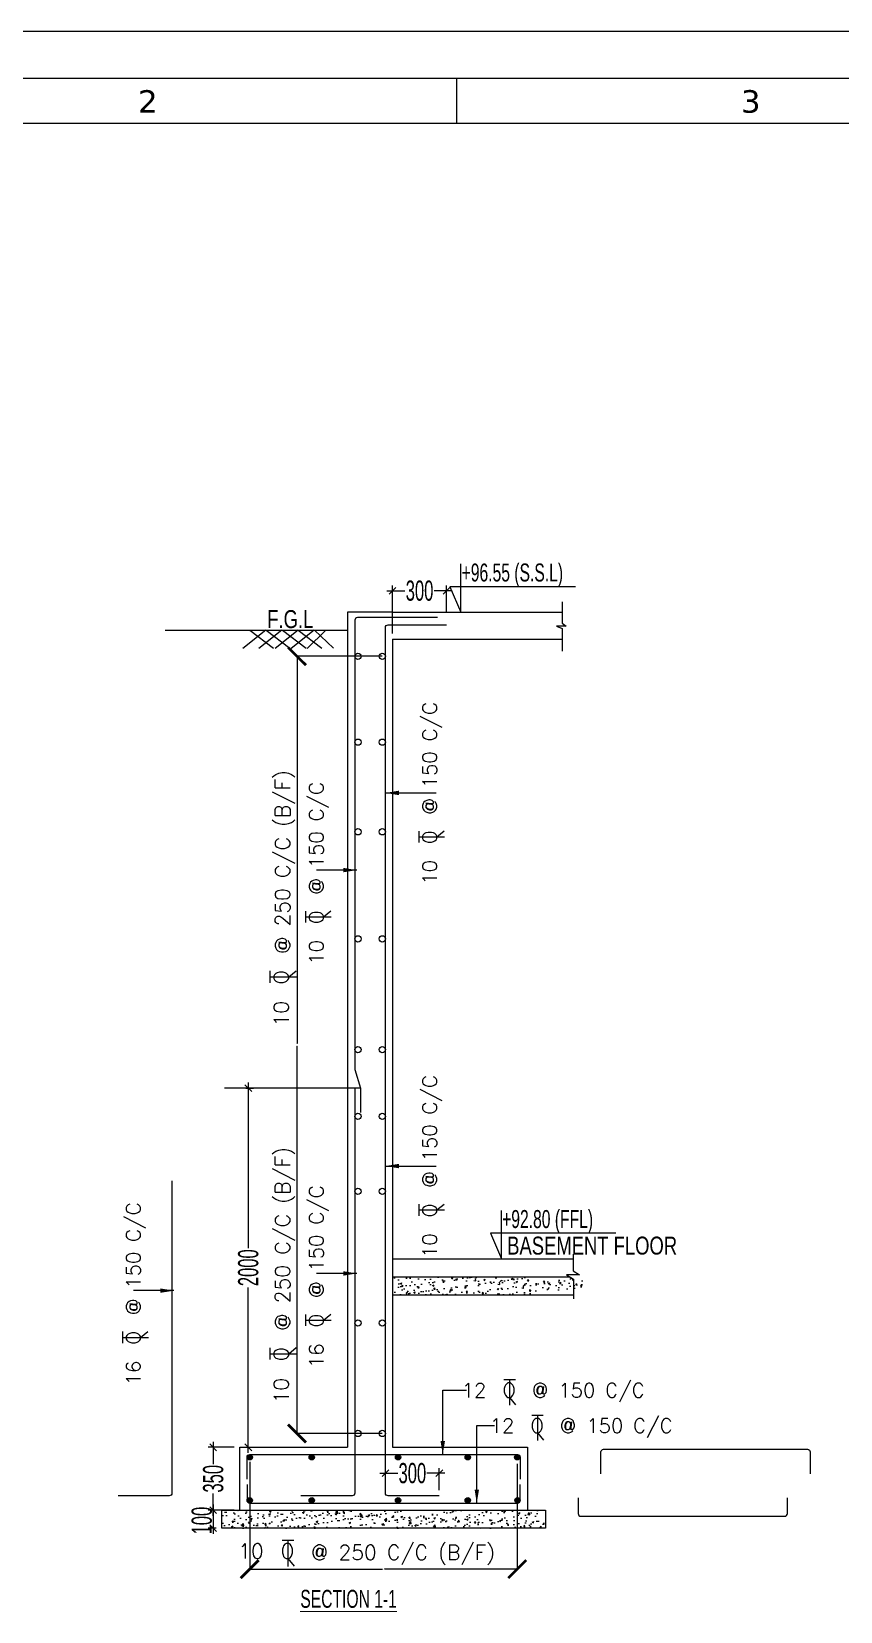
# Model space of a CAD drawing. Extents: x 1878645 to 3043969, y -1160829 to -603973.
# Drawn here: x 2213918 to 2218419, y -714324 to -705527 of the extents above; entities that cross this region are included whole.
import ezdxf
from ezdxf.enums import TextEntityAlignment as Align

# ---------------------------------------------------------------- set-up
doc = ezdxf.new("R2010")
doc.units = 0
doc.header["$LTSCALE"] = 100
doc.header["$PDMODE"] = 66
doc.linetypes.add('CONTINOUS', pattern=[0])
doc.linetypes.add('CONTINULUS', pattern=[0])
doc.layers.get('Defpoints').update_dxf_attribs({"lineweight": 0})
for name, color, linetype in [('C-HAT', 8, 'Continuous'), ('C-HATCH', 14, 'Continuous'), ('C-REINF-DOT', 2, 'Continuous'), ('C-RETAINING WALL DETAILS', 4, 'Continuous'), ('C-T6-T7- PCC HATCH', 8, 'CONTINOUS'), ('CDIM', 3, 'Continuous'), ('Dim', 3, 'Continuous'), ('REINF', 5, 'Continuous'), ('S-DIM', 9, 'Continuous'), ('S-LEVEL MARK', 4, 'Continuous')]:
    doc.layers.add(name, color=color, linetype=linetype)
doc.layers.add('STR-DIM', color=1, linetype='CONTINOUS', lineweight=5)
doc.styles.add('ROMANS', font='simplex.shx', dxfattribs={"width": 0.75})
doc.styles.add('SOBHA', font='swisscl.ttf')
doc.styles.add('sobha.sed', font='swisscl.ttf', dxfattribs={"width": 0.8})
doc.styles.get("Standard").update_dxf_attribs({"font": 'verdana.ttf'})
doc.dimstyles.new('mm ond feet with line', dxfattribs={"dimtxt": 200, "dimasz": 100, "dimexe": 0.18, "dimexo": 0.0625, "dimgap": 0.09, "dimtad": 0, "dimdec": 0, "dimzin": 0, "dimdsep": 46, "dimtxsty": 'Standard', "dimblk": 'ARCHTICK', "dimcen": 0, "dimclrd": 8, "dimclre": 8, "dimclrt": 7, "dimadec": 0, "dimazin": 0, "dimtfac": 1, "dimtdec": 0, "dimtofl": 0, "dimtmove": 0, "dimatfit": 3, "dimfxl": 1, "dimtolj": 1, "dimtzin": 0, "dimarcsym": 0})
doc.dimstyles.new('S-25 MM', dxfattribs={"dimscale": 25, "dimtxt": 2.5, "dimasz": 1.5, "dimexe": 1.15, "dimexo": 1.25, "dimgap": 0.1, "dimtad": 0, "dimdec": 0, "dimrnd": 0.0005, "dimzin": 0, "dimdsep": 46, "dimtxsty": 'sobha.sed', "dimblk": 'OBLIQUE', "dimcen": 0.09, "dimdle": 1.25, "dimclrd": 8, "dimclre": 8, "dimclrt": 6, "dimadec": 0, "dimazin": 0, "dimtfac": 1, "dimtdec": 0, "dimtofl": 0, "dimtmove": 1, "dimatfit": 3, "dimfxl": 1, "dimtolj": 1, "dimtzin": 0, "dimlwd": -1, "dimlwe": -1, "dimarcsym": 0})

# ---------------------------------------------------------------- blocks, each defined once
blk = doc.blocks.new('_OBLIQUE')
at = {"color": 0, "linetype": 'ByBlock'}
blk.add_line((-0.5, -0.5), (0.5, 0.5), dxfattribs=at)
blk = doc.blocks.new('*D109')
at = {"layer": 'Defpoints', "color": 0, "transparency": 16777216}
for p in [(2215077, -713410.3), (2214929.3, -713760.3), (2215077, -713760.3)]:
    blk.add_point(p, dxfattribs=at)
at = {"layer": 'Dim', "color": 8, "transparency": 16777216}
for p, q in [((2214929.3, -713379.1), (2214929.3, -713504.2)), ((2215045.7, -713410.3), (2214900.6, -713410.3)), ((2214929.3, -713791.6), (2214929.3, -713666.5)), ((2215045.7, -713760.3), (2214900.6, -713760.3))]:
    blk.add_line(p, q, dxfattribs=at)
at = {"layer": 'Dim', "color": 8, "transparency": 16777216, "xscale": 37.5, "yscale": 37.5, "zscale": 37.5}
for p, rotation in [((2214929.3, -713410.3), 90), ((2214929.3, -713760.3), 270)]:
    blk.add_blockref('_OBLIQUE', p, dxfattribs=dict(at, rotation=rotation))
at = {"layer": 'Dim', "color": 6, "transparency": 16777216, "insert": (2214929.3, -713585.3), "char_height": 112.5, "attachment_point": 5, "rotation": 90, "style": 'sobha.sed'}
blk.add_mtext('\\A1;350', dxfattribs=at)
blk = doc.blocks.new('*D110')
at = {"layer": 'Defpoints', "color": 0, "transparency": 16777216}
for p in [(2214977, -713760.3), (2214929.3, -713860.3), (2214977, -713860.3)]:
    blk.add_point(p, dxfattribs=at)
at = {"layer": 'Dim', "color": 8, "transparency": 16777216}
for p, q in [((2214945.7, -713760.3), (2214900.6, -713760.3)), ((2214929.3, -713729.1), (2214929.3, -713891.6)), ((2214945.7, -713860.3), (2214900.6, -713860.3))]:
    blk.add_line(p, q, dxfattribs=at)
at = {"layer": 'Dim', "color": 8, "transparency": 16777216, "xscale": 37.5, "yscale": 37.5, "zscale": 37.5}
for p, rotation in [((2214929.3, -713760.3), 90), ((2214929.3, -713860.3), 270)]:
    blk.add_blockref('_OBLIQUE', p, dxfattribs=dict(at, rotation=rotation))
at = {"layer": 'Dim', "color": 6, "transparency": 16777216, "insert": (2214865.6, -713818.3), "char_height": 112.5, "attachment_point": 5, "rotation": 90, "style": 'sobha.sed'}
blk.add_mtext('\\A1;100', dxfattribs=at)
blk = doc.blocks.new('*D138')
at = {"layer": 'Defpoints', "color": 0, "transparency": 16777216}
for p in [(2215887, -713554.5), (2215887, -713647.6), (2216187, -713680.3)]:
    blk.add_point(p, dxfattribs=at)
at = {"layer": 'Dim', "color": 8, "transparency": 16777216}
for p, q in [((2215855.7, -713554.5), (2215955.8, -713554.5)), ((2215887, -713616.4), (2215887, -713525.8)), ((2216218.2, -713554.5), (2216118.2, -713554.5)), ((2216187, -713649.1), (2216187, -713525.8))]:
    blk.add_line(p, q, dxfattribs=at)
at = {"layer": 'Dim', "color": 8, "transparency": 16777216, "xscale": 37.5, "yscale": 37.5, "zscale": 37.5, "rotation": 180}
blk.add_blockref('_OBLIQUE', (2215887, -713554.5), dxfattribs=at)
at = {"layer": 'Dim', "color": 8, "transparency": 16777216, "xscale": 37.5, "yscale": 37.5, "zscale": 37.5}
blk.add_blockref('_OBLIQUE', (2216187, -713554.5), dxfattribs=at)
at = {"layer": 'Dim', "color": 6, "transparency": 16777216, "insert": (2216037, -713554.5), "char_height": 112.5, "attachment_point": 5, "style": 'sobha.sed'}
blk.add_mtext('\\A1;300', dxfattribs=at)
blk = doc.blocks.new('*D139')
at = {"layer": 'Defpoints', "color": 0, "transparency": 16777216}
for p in [(2216227, -708640.8), (2216227, -708790.3), (2215927, -708910.3)]:
    blk.add_point(p, dxfattribs=at)
at = {"layer": 'Dim', "color": 8, "transparency": 16777216}
for p, q in [((2215895.7, -708640.8), (2215995.8, -708640.8)), ((2215927, -708879.1), (2215927, -708612.1)), ((2216258.2, -708640.8), (2216158.2, -708640.8)), ((2216227, -708759.1), (2216227, -708612.1))]:
    blk.add_line(p, q, dxfattribs=at)
at = {"layer": 'Dim', "color": 8, "transparency": 16777216, "xscale": 37.5, "yscale": 37.5, "zscale": 37.5, "rotation": 180}
blk.add_blockref('_OBLIQUE', (2215927, -708640.8), dxfattribs=at)
at = {"layer": 'Dim', "color": 8, "transparency": 16777216, "xscale": 37.5, "yscale": 37.5, "zscale": 37.5}
blk.add_blockref('_OBLIQUE', (2216227, -708640.8), dxfattribs=at)
at = {"layer": 'Dim', "color": 6, "transparency": 16777216, "insert": (2216077, -708640.8), "char_height": 112.5, "attachment_point": 5, "style": 'sobha.sed'}
blk.add_mtext('\\A1;300', dxfattribs=at)
blk = doc.blocks.new('_ARCHTICK')
at = {"color": 0, "linetype": 'ByBlock', "const_width": 0.15}
blk.add_lwpolyline([(-0.5, -0.5), (0.5, 0.5)], dxfattribs=at)
blk = doc.blocks.new('*D140')
at = {"layer": 'Defpoints', "color": 0, "ltscale": 0.001, "transparency": 16777216}
for p in [(2215395.3, -709005.6), (2215869.5, -709005.6), (2215869.5, -713333.2)]:
    blk.add_point(p, dxfattribs=at)
at = {"layer": 'Dim', "color": 8, "lineweight": -2, "ltscale": 0.001, "transparency": 16777216}
for p, q in [((2215869.4, -709005.6), (2215395.1, -709005.6)), ((2215395.3, -709005.6), (2215395.3, -711161.8)), ((2215395.3, -713333.2), (2215395.3, -711177)), ((2215869.4, -713333.2), (2215395.1, -713333.2))]:
    blk.add_line(p, q, dxfattribs=at)
at = {"layer": 'Dim', "color": 8, "lineweight": -2, "ltscale": 0.001, "transparency": 16777216, "xscale": 100, "yscale": 100, "zscale": 100}
for p, rotation in [((2215395.3, -709005.6), 90), ((2215395.3, -713333.2), 270)]:
    blk.add_blockref('_ARCHTICK', p, dxfattribs=dict(at, rotation=rotation))
at = {"layer": 'Dim', "color": 7, "ltscale": 0.001, "transparency": 16777216, "insert": (2215395.3, -711169.4), "char_height": 4.5, "attachment_point": 5, "rotation": 90}
blk.add_mtext('\\A1;2164', dxfattribs=at)
blk = doc.blocks.new('TOR')
at = {"color": 2}
for p, q in [((-1.08, 3.13), (0.9, 3.13)), ((-0.09, 3.13), (-0.09, -1.3)), ((-0.09, 0.04), (0.95, -1.24))]:
    blk.add_line(p, q, dxfattribs=at)
at = {"color": 2, "style": 'ROMANS'}
blk.add_text('O', height=2.5, dxfattribs=at).set_placement((-1.35, 0.04))
blk.add_attdef('TOR', text='', height=2.5, dxfattribs=at).set_placement((-4.14, 0.04), align=Align.RIGHT)
blk.add_attdef('DIST', (3.77, 0.04), '', height=2.5, dxfattribs=at)
blk = doc.blocks.new('*D141')
at = {"layer": 'Defpoints', "color": 0, "transparency": 16777216}
for p in [(2215079.1, -711410.3), (2215124.2, -711410.3), (2215079.1, -713410.3)]:
    blk.add_point(p, dxfattribs=at)
at = {"layer": 'Dim', "color": 8, "transparency": 16777216}
for p, q in [((2215124.2, -711379.1), (2215124.2, -712301.1)), ((2215110.4, -711410.3), (2215153, -711410.3)), ((2215124.2, -713441.6), (2215124.2, -712519.6)), ((2215110.4, -713410.3), (2215153, -713410.3))]:
    blk.add_line(p, q, dxfattribs=at)
at = {"layer": 'Dim', "color": 8, "transparency": 16777216, "xscale": 37.5, "yscale": 37.5, "zscale": 37.5}
for p, rotation in [((2215124.2, -711410.3), 90), ((2215124.2, -713410.3), 270)]:
    blk.add_blockref('_OBLIQUE', p, dxfattribs=dict(at, rotation=rotation))
at = {"layer": 'Dim', "color": 6, "transparency": 16777216, "insert": (2215124.2, -712410.3), "char_height": 112.5, "attachment_point": 5, "rotation": 90, "style": 'sobha.sed'}
blk.add_mtext('\\A1;2000', dxfattribs=at)
blk = doc.blocks.new('*D142')
at = {"layer": 'Defpoints', "color": 0, "ltscale": 0.001, "transparency": 16777216}
for p in [(2215132, -713490.6), (2216620.3, -713502.1), (2216620.3, -714088.3)]:
    blk.add_point(p, dxfattribs=at)
at = {"layer": 'Dim', "color": 8, "lineweight": -2, "ltscale": 0.001, "transparency": 16777216}
for p, q in [((2215132, -713490.7), (2215132, -714088.4)), ((2216620.3, -713502.2), (2216620.3, -714088.4)), ((2215132, -714088.3), (2215870.5, -714088.3)), ((2216620.3, -714088.3), (2215881.8, -714088.3))]:
    blk.add_line(p, q, dxfattribs=at)
at = {"layer": 'Dim', "color": 8, "lineweight": -2, "ltscale": 0.001, "transparency": 16777216, "xscale": 100, "yscale": 100, "zscale": 100, "rotation": 180}
blk.add_blockref('_ARCHTICK', (2215132, -714088.3), dxfattribs=at)
at = {"layer": 'Dim', "color": 8, "lineweight": -2, "ltscale": 0.001, "transparency": 16777216, "xscale": 100, "yscale": 100, "zscale": 100}
blk.add_blockref('_ARCHTICK', (2216620.3, -714088.3), dxfattribs=at)
at = {"layer": 'Dim', "color": 7, "ltscale": 0.001, "transparency": 16777216, "insert": (2215876.1, -714088.3), "char_height": 4.5, "attachment_point": 5}
blk.add_mtext('\\A1;744', dxfattribs=at)

msp = doc.modelspace()

# ---------------------------------------------------------------- hatches: boundary and pattern name
at = {"layer": 'C-HAT'}
h = msp.add_hatch(dxfattribs=at)
h.set_pattern_fill('AR-CONC', color=256, scale=0.5, angle=0.842058985)
h.set_pattern_definition([(50.84206, (1930390.32, -639530.53), (91.199619, -6.629973), [9.525, -104.775]), (355.84206, (1930390.32, -639530.53), (-19.02371, 95.259134), [7.62, -83.820292]), (101.293504, (1930397.92, -639531.085), (72.17591, 88.629157), [8.095004, -89.045122]), (47.02626, (1930389.95, -639505.13), (135.833814, -19.02698), [14.2875, -157.1625]), (97.477617, (1930401.27, -639506.72), (116.87114, 125.44417), [12.14251, -133.567804]), (352.02621, (1930389.95, -639505.13), (116.87114, 125.44417), [11.429984, -125.729866]), (21.84206, (1930402.74, -639511.3), (76.550462, -50.013001), [9.525, -104.775]), (326.84206, (1930402.74, -639511.3), (29.544248, 92.538164), [7.62, -83.82]), (72.293504, (1930409.12, -639515.465), (106.09471, 42.525163), [8.095004, -89.04497]), (38.342059, (1930390.322, -639530.532), (0.922817, 42.295649), [0, -82.804, 0, -85.09, 0, -84.1375]), (8.342059, (1930390.32, -639530.53), (32.670088, 50.5758746), [0, -48.514, 0, -80.899, 0, -32.0675]), (328.342059, (1930362.004, -639530.95), (67.8300714, -1.8677313), [0, -31.75, 0, -99.06, 0, -131.445]), (318.34206, (1930349.306, -639531.135), (73.869756, 13.800339), [0, -41.275, 0, -65.786, 0, -93.345])])
h.paths.add_polyline_path([(2214976.99114, -713760.34746), (2214976.99114, -713860.34746), (2216776.99114, -713860.34746), (2216776.99114, -713760.34746)])
at = {"layer": 'C-HATCH', "linetype": 'ByBlock'}
h = msp.add_hatch(dxfattribs=at)
h.set_pattern_fill('AR-CONC', color=8, scale=12.5)
h.set_pattern_definition([(50, (-14310131.88, 19785349.315), (89.65752283, -7.84401687), [9.375, -103.125]), (355, (-14310131.88, 19785349.315), (-17.3439167, 94.0240167), [7.5, -82.5]), (100.45144446, (-14310124.41, 19785348.66), (72.31360584, 86.17999887), [7.967524, -87.642764]), (46.1842, (-14310131.88, 19785374.31), (133.40516633, -20.6899101), [14.0625, -154.6875]), (96.6356355, (-14310120.76, 19785372.59), (116.8327432, 121.7648251), [11.95129275, -131.46422]), (351.184164, (-14310131.88, 19785374.31), (116.8327431, 121.764825), [11.25, -123.7500001]), (21, (-14310119.38, 19785368.065), (74.61338151, -50.32736133), [9.375, -103.125]), (326, (-14310119.38, 19785368.065), (30.4144165, 90.64375563), [7.5, -82.5]), (71.45144474, (-14310113.16, 19785363.87), (105.0277971, 40.3163941), [7.96752375, -87.642764]), (37.5, (-14310131.88, 19785349.315), (1.519981915, 41.61173173), [0, -81.5, 0, -83.75, 0, -82.8125]), (7.5, (-14310131.88, 19785349.315), (32.88369218, 49.301463985), [0, -47.75, 0, -79.625, 0, -31.5625]), (327.5, (-14310159.755, 19785349.315), (66.72780452, -2.819358967), [0, -31.25, 0, -97.5, 0, -129.375]), (317.5, (-14310172.255, 19785349.315), (72.89827117, 12.51312279), [0, -40.625, 0, -64.75, 0, -91.875])])
h.paths.add_polyline_path([(2216983.72009, -712535.34746), (2216726.99114, -712535.34746), (2216726.99114, -712560.34746), (2215926.99114, -712560.34746), (2215926.99114, -712460.34746), (2216961.00545, -712460.34746), (2216983.72009, -712473.64945)])
at = {"layer": 'C-REINF-DOT'}
h = msp.add_hatch(color=9, dxfattribs=at)
h.dxf.hatch_style = 1
edge = h.paths.add_edge_path()
edge.add_arc((2215132.44689, -713465.85977), 15, 0, 360)
h = msp.add_hatch(color=9, dxfattribs=at)
h.dxf.hatch_style = 1
edge = h.paths.add_edge_path()
edge.add_arc((2215477.00513, -713465.85977), 15, 0, 360)
h = msp.add_hatch(color=9, dxfattribs=at)
h.dxf.hatch_style = 1
edge = h.paths.add_edge_path()
edge.add_arc((2215957.50093, -713465.85977), 15, 0, 360)
h = msp.add_hatch(color=9, dxfattribs=at)
h.dxf.hatch_style = 1
edge = h.paths.add_edge_path()
edge.add_arc((2216345.44222, -713465.85977), 15, 0, 360)
h = msp.add_hatch(color=9, dxfattribs=at)
h.dxf.hatch_style = 1
edge = h.paths.add_edge_path()
edge.add_arc((2216620.3034, -713465.85977), 15, 0, 360)
h = msp.add_hatch(color=9, dxfattribs=at)
h.dxf.hatch_style = 1
edge = h.paths.add_edge_path()
edge.add_arc((2215131.99114, -713705.34746), 15, 0, 360)
h = msp.add_hatch(color=9, dxfattribs=at)
h.dxf.hatch_style = 1
edge = h.paths.add_edge_path()
edge.add_arc((2215477.00513, -713705.3449), 15, 0, 360)
h = msp.add_hatch(color=9, dxfattribs=at)
h.dxf.hatch_style = 1
edge = h.paths.add_edge_path()
edge.add_arc((2215957.50093, -713705.3449), 15, 0, 360)
h = msp.add_hatch(color=9, dxfattribs=at)
h.dxf.hatch_style = 1
edge = h.paths.add_edge_path()
edge.add_arc((2216345.44222, -713705.3449), 15, 0, 360)
h = msp.add_hatch(color=9, dxfattribs=at)
h.dxf.hatch_style = 1
edge = h.paths.add_edge_path()
edge.add_arc((2216621.94526, -713705.34746), 15, 0, 360)

# ---------------------------------------------------------------- linework, layer by layer
at = {"color": 35}
msp.add_line((2237458.71243, -705527.26406), (2209009.38006, -705527.26406), dxfattribs=at)
for p, q in [((2237197.89345, -705788.08304), (2209260.16754, -705788.08304)), ((2216282.21714, -705788.08304), (2216282.21714, -706038.87053)), ((2237197.89345, -706038.87053), (2209510.95503, -706038.87053))]:
    msp.add_line(p, q)
at = {"layer": 'C-REINF-DOT', "color": 7}
for centre, radius in [((2215734.42094, -709005.60873), 17.5), ((2215869.49114, -709005.60873), 17.5), ((2215734.42094, -709483.89898), 17.5), ((2215869.49114, -709483.89898), 17.5), ((2215734.42094, -709982.98446), 17.5), ((2215869.49114, -709982.98446), 17.5), ((2215734.42094, -710579.11434), 17.5), ((2215869.49114, -710579.11434), 17.5), ((2215734.42094, -711196.03945), 17.5), ((2215869.49114, -711196.03945), 17.5), ((2215734.42094, -711567.64585), 17.5), ((2215869.49114, -711567.64585), 17.5), ((2215734.42094, -711984.6335), 17.5), ((2215869.49114, -711984.6335), 17.5), ((2215734.42094, -712718.42346), 17.5), ((2215869.49114, -712718.42346), 17.5), ((2215734.42094, -713333.18239), 17.5), ((2215869.49114, -713333.18239), 17.5), ((2215132.44689, -713465.85977), 15), ((2215477.00513, -713465.85977), 15), ((2215957.50093, -713465.85977), 15), ((2216345.44222, -713465.85977), 15), ((2216620.3034, -713465.85977), 15), ((2215131.99114, -713705.34746), 15), ((2215477.00513, -713705.3449), 15), ((2215957.50093, -713705.3449), 15), ((2216345.44222, -713705.3449), 15), ((2216621.94526, -713705.34746), 15)]:
    msp.add_circle(centre, radius, dxfattribs=at)
at = {"layer": 'C-RETAINING WALL DETAILS', "color": 2}
for p, q in [((2215676.99114, -708760.34746), (2215676.99114, -713410.34746)), ((2215926.99114, -708760.34746), (2215676.99114, -708760.34746)), ((2215926.99114, -708760.34746), (2216871.44611, -708760.34746)), ((2215926.99114, -708760.34746), (2216871.44611, -708760.34746)), ((2215926.99114, -708910.34746), (2215926.99114, -713410.34746)), ((2215926.99114, -708910.34746), (2216871.44611, -708910.34746)), ((2215926.99114, -712360.34746), (2216931.78603, -712360.34746)), ((2215926.99114, -712460.34746), (2216911.00545, -712460.34746)), ((2215926.99114, -712560.34746), (2216933.72009, -712560.34746)), ((2215926.99114, -713410.34746), (2216676.99114, -713410.34746))]:
    msp.add_line(p, q, dxfattribs=at)
for points in [[(2216931.78603, -712334.77378), (2216931.78603, -712427.77731), (2216966.48503, -712449.7762), (2216894.10558, -712449.7762), (2216933.72009, -712473.64945), (2216933.72009, -712584.1852)], [(2215076.99114, -713760.34746), (2215076.99114, -713410.34746), (2215676.99114, -713410.34746)], [(2215926.99114, -713410.34746), (2216676.99114, -713410.34746), (2216676.99114, -713760.34746)]]:
    msp.add_lwpolyline(points, dxfattribs=at)
msp.add_lwpolyline([(2214976.99114, -713760.34746), (2216776.99114, -713760.34746), (2216776.99114, -713860.34746), (2214976.99114, -713860.34746)], close=True, dxfattribs=at)
at = {"layer": 'C-T6-T7- PCC HATCH', "color": 8, "linetype": 'CONTINULUS'}
for p, q in [((2214662.38562, -708860.34746), (2215676.99114, -708860.34746)), ((2215221.62765, -708860.34746), (2215092.99654, -708963.00356)), ((2215133.45964, -708860.34746), (2215265.09024, -708960.47417)), ((2215311.26962, -708860.34746), (2215182.63852, -708963.00356)), ((2215223.10162, -708860.34746), (2215354.73222, -708960.47417)), ((2215402.4179, -708860.34746), (2215273.78679, -708963.00356)), ((2215314.24989, -708860.34746), (2215445.8805, -708960.47417)), ((2215490.55358, -708860.34746), (2215361.92247, -708963.00356)), ((2215402.38557, -708860.34746), (2215534.01618, -708960.47417)), ((2215555.19556, -708860.34746), (2215451.56445, -708963.00356)), ((2215492.02755, -708860.34746), (2215598.65816, -708960.47417))]:
    msp.add_line(p, q, dxfattribs=at)
at = {"layer": 'Dim', "color": 6}
msp.add_line((2215748.28739, -711410.34746), (2214991.11379, -711410.34746), dxfattribs=at)
at = {"layer": 'REINF'}
for p, q in [((2215716.99114, -711306.69286), (2215748.28739, -711410.34746)), ((2215748.28739, -711410.34746), (2215748.28739, -711546.30195))]:
    msp.add_line(p, q, dxfattribs=at)
for points in [[(2216176.99114, -708790.34746), (2215731.99114, -708790.34746, 0.4142135624), (2215716.99114, -708805.34746), (2215716.99114, -711306.69286)], [(2216186.99114, -713680.34746), (2215901.99114, -713680.34746, -0.4142135624), (2215886.99114, -713665.34746), (2215886.99114, -708845.34746, -0.4142135624), (2215901.99114, -708830.34746), (2216226.99114, -708830.34746)], [(2215716.99114, -711410.34746), (2215716.99114, -713665.34746, -0.4142135624), (2215701.99114, -713680.34746), (2215416.99114, -713680.34746)], [(2214699.21247, -711927.34326), (2214699.21247, -713665.34746, -0.4142135624), (2214684.21247, -713680.34746), (2214399.21247, -713680.34746)], [(2215116.99114, -713587.27215), (2215116.99114, -713465.34746, -0.4142135624), (2215131.99114, -713450.34746), (2216621.99114, -713450.34746, -0.4142135624), (2216636.99114, -713465.34746), (2216636.99114, -713587.27215)], [(2217086.11651, -713558.19721), (2217086.11651, -713436.27252, -0.4142135624), (2217101.11651, -713421.27252), (2218235.37783, -713421.27252, -0.4142135624), (2218250.37783, -713436.27252), (2218250.37783, -713558.19721)], [(2215116.99114, -713617.50201), (2215116.99114, -713705.34746, 0.4142135624), (2215131.99114, -713720.34746), (2216621.99114, -713720.34746, 0.4142135624), (2216636.99114, -713705.34746), (2216636.99114, -713617.50201)], [(2216959.45826, -713691.27252), (2216959.45826, -713779.11797, 0.4142135624), (2216974.45826, -713794.11797), (2218108.71957, -713794.11797, 0.4142135624), (2218123.71957, -713779.11797), (2218123.71957, -713691.27252)]]:
    msp.add_lwpolyline(points, format="xyb", dxfattribs=at)
at = {"layer": 'S-DIM', "linetype": 'Continuous'}
msp.add_lwpolyline([(2216871.44611, -708702.355), (2216871.44611, -708821.00443), (2216892.98778, -708837.40549), (2216838.62072, -708837.40549), (2216871.44611, -708850.73139), (2216871.44611, -708976.47074)], dxfattribs=at)
at = {"layer": 'S-LEVEL MARK', "color": 1, "linetype": 'CONTINULUS'}
for points in [[(2216944.27197, -708618.22193), (2216245.75616, -708618.22193), (2216306.84913, -708760.34746), (2216306.84913, -708491.7024)], [(2217169.55361, -712218.22193), (2216471.0378, -712218.22193), (2216532.13077, -712360.34746), (2216532.13077, -712091.7024)]]:
    msp.add_lwpolyline(points, dxfattribs=at)

# ---------------------------------------------------------------- block references
at = {"layer": 'CDIM', "color": 7}
ref = msp.add_blockref('TOR', (2216174.92724, -710008.07243), dxfattribs=dict(at, xscale=32, yscale=32, zscale=32, rotation=89.99999999998404))
ref.add_attrib('TOR', '10', dxfattribs={"layer": '0', "color": 7, "height": 80, "rotation": 90, "style": 'ROMANS'}).set_placement((2216173.76774, -710140.70359), align=Align.RIGHT)
ref.add_attrib('DIST', '@ 150 C/C ', (2216173.76774, -709887.41228), dxfattribs={"layer": '0', "color": 7, "height": 80, "rotation": 90, "style": 'ROMANS'})
at = {"layer": 'CDIM'}
ref = msp.add_blockref('TOR', (2215350.17133, -710787.88194), dxfattribs=dict(at, xscale=33.17760000000335, yscale=33.17760000000335, zscale=33.17760000000335, rotation=90))
ref.add_attrib('TOR', '10', dxfattribs={"layer": '0', "color": 7, "height": 82.944, "rotation": 90, "style": 'ROMANS'}).set_placement((2215348.96917, -710925.39393), align=Align.RIGHT)
ref.add_attrib('DIST', '@ 250 C/C (B/F) ', (2215356.33808, -710662.78149), dxfattribs={"layer": '0', "color": 7, "height": 82.944, "rotation": 90, "style": 'ROMANS'})
at = {"layer": 'CDIM', "color": 7}
ref = msp.add_blockref('TOR', (2215544.09432, -710453.42337), dxfattribs=dict(at, xscale=32, yscale=32, zscale=32, rotation=89.99999999998404))
ref.add_attrib('TOR', '10', dxfattribs={"layer": '0', "color": 7, "height": 80, "rotation": 90, "style": 'ROMANS'}).set_placement((2215542.93482, -710586.05453), align=Align.RIGHT)
ref.add_attrib('DIST', '@ 150 C/C ', (2215542.93482, -710332.76321), dxfattribs={"layer": '0', "color": 7, "height": 80, "rotation": 90, "style": 'ROMANS'})
ref = msp.add_blockref('TOR', (2216174.92724, -712085.86233), dxfattribs=dict(at, xscale=32, yscale=32, zscale=32, rotation=89.99999999998404))
ref.add_attrib('TOR', '10', dxfattribs={"layer": '0', "color": 7, "height": 80, "rotation": 90, "style": 'ROMANS'}).set_placement((2216173.76774, -712218.49349), align=Align.RIGHT)
ref.add_attrib('DIST', '@ 150 C/C ', (2216173.76774, -711965.20218), dxfattribs={"layer": '0', "color": 7, "height": 80, "rotation": 90, "style": 'ROMANS'})
at = {"layer": 'CDIM'}
ref = msp.add_blockref('TOR', (2215350.17133, -712885.98185), dxfattribs=dict(at, xscale=33.17760000000335, yscale=33.17760000000335, zscale=33.17760000000335, rotation=90))
ref.add_attrib('TOR', '10', dxfattribs={"layer": '0', "color": 7, "height": 82.944, "rotation": 90, "style": 'ROMANS'}).set_placement((2215348.96917, -713023.49384), align=Align.RIGHT)
ref.add_attrib('DIST', '@ 250 C/C (B/F) ', (2215356.33808, -712760.8814), dxfattribs={"layer": '0', "color": 7, "height": 82.944, "rotation": 90, "style": 'ROMANS'})
at = {"layer": 'CDIM', "color": 7}
ref = msp.add_blockref('TOR', (2215544.09432, -712699.30803), dxfattribs=dict(at, xscale=32, yscale=32, zscale=32, rotation=89.99999999998404))
ref.add_attrib('TOR', '16', dxfattribs={"layer": '0', "color": 7, "height": 80, "rotation": 90, "style": 'ROMANS'}).set_placement((2215542.93482, -712831.93919), align=Align.RIGHT)
ref.add_attrib('DIST', '@ 150 C/C ', (2215542.93482, -712578.64787), dxfattribs={"layer": '0', "color": 7, "height": 80, "rotation": 90, "style": 'ROMANS'})
ref = msp.add_blockref('TOR', (2214526.31564, -712795.03768), dxfattribs=dict(at, xscale=32, yscale=32, zscale=32, rotation=89.99999999998404))
ref.add_attrib('TOR', '16', dxfattribs={"layer": '0', "color": 7, "height": 80, "rotation": 90, "style": 'ROMANS'}).set_placement((2214525.15615, -712927.66884), align=Align.RIGHT)
ref.add_attrib('DIST', '@ 150 C/C ', (2214525.15615, -712674.37753), dxfattribs={"layer": '0', "color": 7, "height": 80, "rotation": 90, "style": 'ROMANS'})
ref = msp.add_blockref('TOR', (2216581.19131, -713133.34042), dxfattribs=dict(at, xscale=32, yscale=32, zscale=32))
ref.add_attrib('TOR', '12', dxfattribs={"layer": '0', "color": 7, "height": 80, "rotation": 360, "style": 'ROMANS'}).set_placement((2216448.56015, -713132.18093), align=Align.RIGHT)
ref.add_attrib('DIST', '@ 150 C/C ', (2216701.85146, -713132.18093), dxfattribs={"layer": '0', "color": 7, "height": 80, "rotation": 360, "style": 'ROMANS'})
ref = msp.add_blockref('TOR', (2216736.81399, -713331.34187), dxfattribs=dict(at, xscale=32, yscale=32, zscale=32))
ref.add_attrib('TOR', '12', dxfattribs={"layer": '0', "color": 7, "height": 80, "rotation": 360, "style": 'ROMANS'}).set_placement((2216604.18283, -713330.18237), align=Align.RIGHT)
ref.add_attrib('DIST', '@ 150 C/C ', (2216857.47415, -713330.18237), dxfattribs={"layer": '0', "color": 7, "height": 80, "rotation": 360, "style": 'ROMANS'})
at = {"layer": 'CDIM'}
ref = msp.add_blockref('TOR', (2215347.85375, -714030.76507), dxfattribs=dict(at, xscale=33.17760000000335, yscale=33.17760000000335, zscale=33.17760000000335))
ref.add_attrib('TOR', '10', dxfattribs={"layer": '0', "color": 7, "height": 82.944, "style": 'ROMANS'}).set_placement((2215210.34176, -714029.56291), align=Align.RIGHT)
ref.add_attrib('DIST', '@ 250 C/C (B/F) ', (2215472.9542, -714036.93182), dxfattribs={"layer": '0', "color": 7, "height": 82.944, "style": 'ROMANS'})

# ---------------------------------------------------------------- texts
for s, p in [('2', (2214510.13465, -705978.87344)), ('3', (2217864.98706, -705978.87344))]:
    msp.add_text(s, height=125.39374).set_placement(p)
at = {"layer": 'Dim', "color": 6, "style": 'sobha.sed'}
for s, p in [('F.G.L', (2215229.3244, -708848.74056)), ('BASEMENT FLOOR', (2216564.68005, -712337.05427))]:
    msp.add_text(s, height=100, dxfattribs=at).set_placement(p)
at = {"layer": 'STR-DIM', "color": 30, "style": 'SOBHA', "width": 0.85}
for s, p in [('+96.55 (S.S.L)', (2216311.27616, -708589.19563)), ('+92.80 (FFL)', (2216536.5578, -712189.19563)), ('%%USECTION 1-1', (2215413.48688, -714303.92906))]:
    msp.add_text(s, height=100, dxfattribs=at).set_placement(p)

# ---------------------------------------------------------------- dimensions: what is measured, and where the dimension line sits
at = {"layer": 'Dim'}
for base, p1, p2, picture, middle in [((2216226.99114, -708640.84448), (2215926.99114, -708910.34746), (2216226.99114, -708790.34746), '*D139', (2216076.99114, -708640.84448)), ((2215886.99114, -713554.52113), (2216186.99114, -713680.34746), (2215886.99114, -713647.60586), '*D138', (2216036.99114, -713554.52113))]:
    dim = msp.add_linear_dim(base=base, p1=p1, p2=p2, dimstyle='S-25 MM', override={"dimtxt": 4.5}, dxfattribs=at)
    dim.commit()
    dim.dimension.update_dxf_attribs({"geometry": picture, "text_midpoint": middle})
at = {"layer": 'Dim', "ltscale": 0.001}
dim = msp.add_linear_dim(base=(2215395.25852, -709005.60873), p1=(2215869.49114, -713333.18239), p2=(2215869.49114, -709005.60873), angle=90, dimstyle='mm ond feet with line', override={"dimtxt": 4.5, "dimlfac": 0.5, "dimblk": 'ARCHTICK'}, dxfattribs=at)
dim.commit()
dim.dimension.update_dxf_attribs({"geometry": '*D140', "text_midpoint": (2215395.25852, -711169.39556)})
at = {"layer": 'Dim'}
for base, p1, p2, picture, middle in [((2215124.24522, -711410.34746), (2215079.11443, -713410.34746), (2215079.11443, -711410.34746), '*D141', (2215124.24522, -712410.34746)), ((2214929.31078, -713760.34746), (2215076.99114, -713410.34746), (2215076.99114, -713760.34746), '*D109', (2214929.31078, -713585.34746))]:
    dim = msp.add_linear_dim(base=base, p1=p1, p2=p2, angle=90, dimstyle='S-25 MM', override={"dimtxt": 4.5, "dimblk": 'OBLIQUE'}, dxfattribs=at)
    dim.commit()
    dim.dimension.update_dxf_attribs({"geometry": picture, "text_midpoint": middle})
at = {"layer": 'Dim', "ltscale": 0.001}
dim = msp.add_linear_dim(base=(2216620.3034, -714088.25358), p1=(2215131.99114, -713490.59742), p2=(2216620.3034, -713502.11643), dimstyle='mm ond feet with line', override={"dimtxt": 4.5, "dimlfac": 0.5, "dimblk": 'ARCHTICK'}, dxfattribs=at)
dim.commit()
dim.dimension.update_dxf_attribs({"geometry": '*D142', "text_midpoint": (2215876.14727, -714088.25358)})
at = {"layer": 'Dim'}
dim = msp.add_linear_dim(base=(2214929.31078, -713860.34746), p1=(2214976.99114, -713760.34746), p2=(2214976.99114, -713860.34746), angle=90, dimstyle='S-25 MM', override={"dimtxt": 4.5, "dimblk": 'OBLIQUE'}, dxfattribs=at)
dim.commit()
dim.dimension.update_dxf_attribs({"geometry": '*D110', "text_midpoint": (2214865.56078, -713818.313), "dimtype": 160})

# ---------------------------------------------------------------- leaders
for points in [[(2215886.99114, -709766.38053), (2216169.06124, -709766.38053)], [(2215727.32024, -710196.23315), (2215503.47998, -710196.23315)], [(2215886.99114, -711844.17043), (2216169.06124, -711844.17043)], [(2215727.32024, -712442.11781), (2215503.47998, -712442.11781)], [(2214709.54157, -712537.84746), (2214485.70131, -712537.84746)], [(2216206.1265, -713450.34746), (2216206.1265, -713091.14162), (2216338.18034, -713091.14162)], [(2216395.50303, -713720.34746), (2216395.50303, -713289.14306), (2216493.80303, -713289.14306)]]:
    msp.add_leader(points, dimstyle='S-25 MM', override={"dimasz": 3}, dxfattribs=at)

doc.saveas('drawing.dxf')
